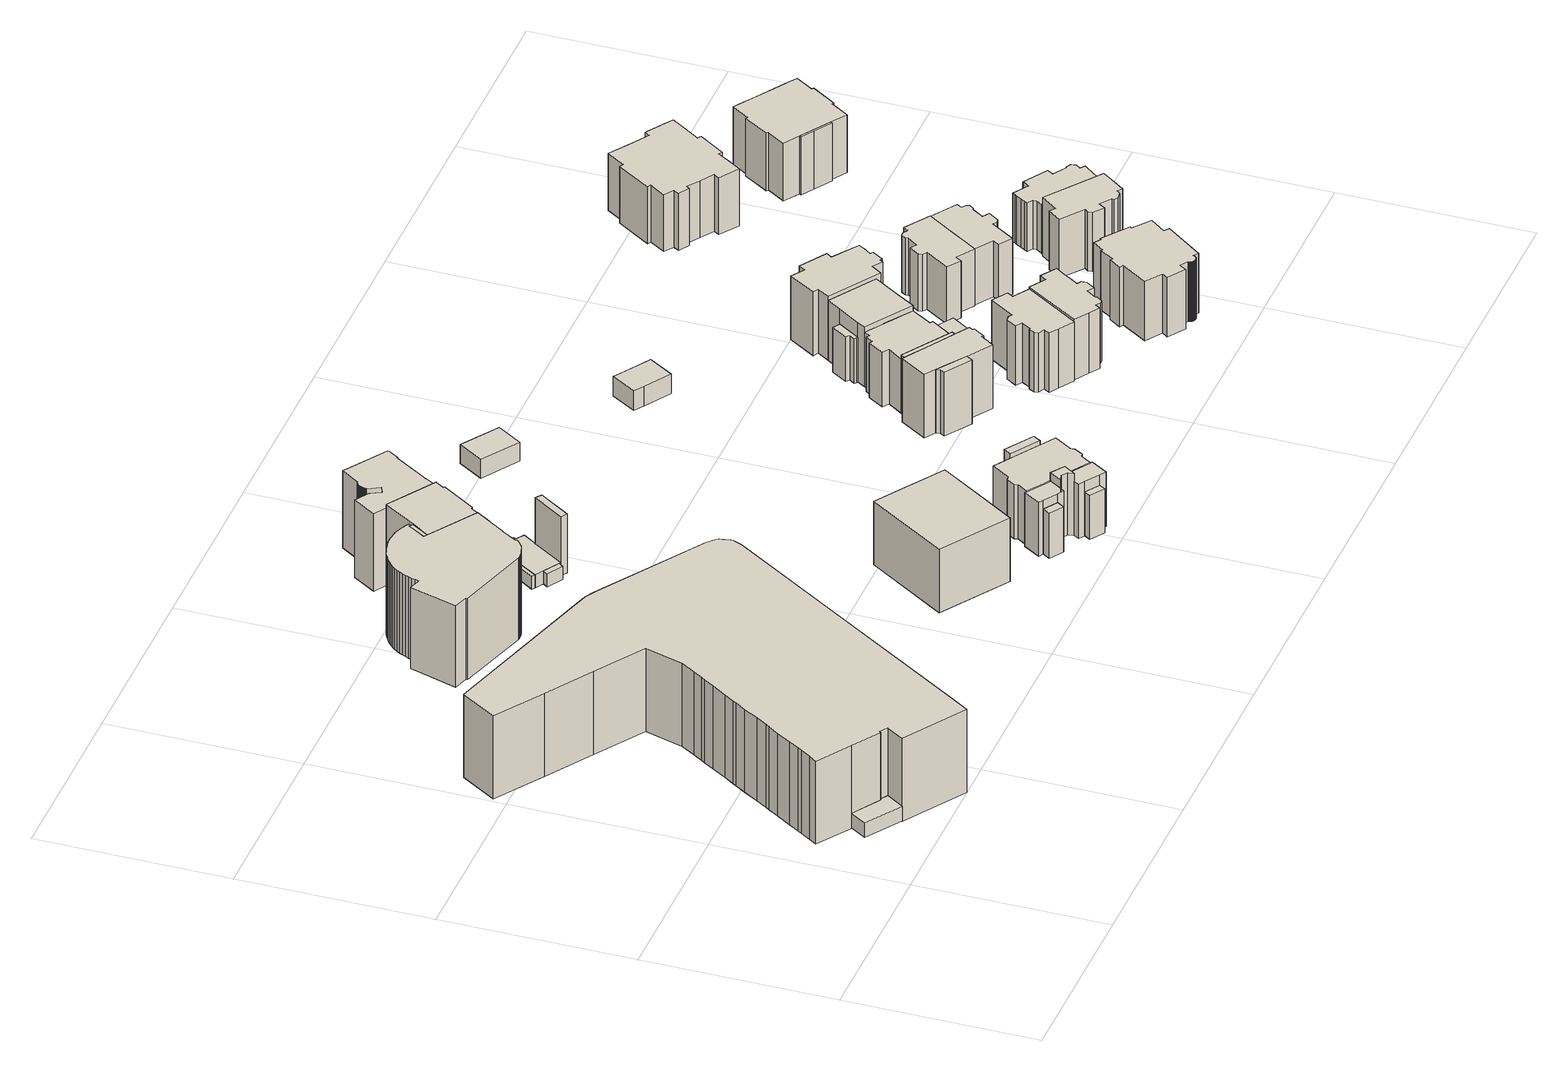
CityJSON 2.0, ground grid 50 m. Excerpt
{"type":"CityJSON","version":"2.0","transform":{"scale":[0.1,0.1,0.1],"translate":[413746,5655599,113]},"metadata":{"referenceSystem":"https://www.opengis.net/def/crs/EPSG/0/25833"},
"CityObjects":{
"building1":{"type":"Building","attributes":{"Dachtyp_tdc":"tdcPolyFlatRoof","Gemeindeschluessel":14612000,"Dachneigung":0,"QualitaetDacherkennung":69,"Geometrietyp2DReferenz":"3000","measuredHeight":4.18,"function":"31001_9998","roofType":"1000"},"geometry":[{"type":"Solid","lod":"1","boundaries":[[[[0,1,2,3,4,5]],[[6,7,8,9,10,11]],[[5,7,6,0]],[[4,8,7,5]],[[3,9,8,4]],[[2,10,9,3]],[[1,11,10,2]],[[0,6,11,1]]]]}]},
"building2":{"type":"Building","attributes":{"Dachtyp_tdc":"tdcPolyFlatRoof","Gemeindeschluessel":14612000,"Dachneigung":0,"QualitaetDacherkennung":7,"Geometrietyp2DReferenz":"3000","measuredHeight":23.58,"function":"31001_9998","roofType":"1000"},"geometry":[{"type":"Solid","lod":"1","boundaries":[[[[12,13,14,15,16,17,18,19,20,21,22,23,24,25,26,27,28,29,30,31,32,33,34,35,36,37,38,39,40,41,42,43,44,45,46,47,48,49,50]],[[51,52,53,54,55,56,57,58,59,60,61,62,63,64,65,66,67,68,69,70,71,72,73,74,75,76,77,78,79,80,81,82,83,84,85,86,87,88,89]],[[50,52,51,12]],[[49,53,52,50]],[[48,54,53,49]],[[47,55,54,48]],[[46,56,55,47]],[[45,57,56,46]],[[44,58,57,45]],[[43,59,58,44]],[[42,60,59,43]],[[41,61,60,42]],[[40,62,61,41]],[[39,63,62,40]],[[38,64,63,39]],[[37,65,64,38]],[[36,66,65,37]],[[35,67,66,36]],[[34,68,67,35]],[[33,69,68,34]],[[32,70,69,33]],[[31,71,70,32]],[[30,72,71,31]],[[29,73,72,30]],[[28,74,73,29]],[[27,75,74,28]],[[26,76,75,27]],[[25,77,76,26]],[[24,78,77,25]],[[23,79,78,24]],[[22,80,79,23]],[[21,81,80,22]],[[20,82,81,21]],[[19,83,82,20]],[[18,84,83,19]],[[17,85,84,18]],[[16,86,85,17]],[[15,87,86,16]],[[14,88,87,15]],[[13,89,88,14]],[[12,51,89,13]]]]}]},
"building3":{"type":"Building","attributes":{"Dachtyp_tdc":"tdcPolyFlatRoof","Gemeindeschluessel":14612000,"Dachneigung":0,"QualitaetDacherkennung":30,"Geometrietyp2DReferenz":"3000","measuredHeight":23.05,"function":"31001_9998","roofType":"1000"},"geometry":[{"type":"Solid","lod":"1","boundaries":[[[[90,91,92,93,94,95,96,97,98,99,100,101,102,103,104,105,106,107,108,109,110,111,112,113,114,115,116,117,118,119,120,121,122,123,124,125,126,127,128,129,130,131,132,133,134,135,136,137,138,139,140,141,142,143,144,145,146,147]],[[148,149,150,151,152,153,154,155,156,157,158,159,160,161,162,163,164,165,166,167,168,169,170,171,172,173,174,175,176,177,178,179,180,181,182,183,184,185,186,187,188,189,190,191,192,193,194,195,196,197,198,199,200,201,202,203,204,205]],[[147,149,148,90]],[[146,150,149,147]],[[145,151,150,146]],[[144,152,151,145]],[[143,153,152,144]],[[142,154,153,143]],[[141,155,154,142]],[[140,156,155,141]],[[139,157,156,140]],[[138,158,157,139]],[[137,159,158,138]],[[136,160,159,137]],[[135,161,160,136]],[[134,162,161,135]],[[133,163,162,134]],[[132,164,163,133]],[[131,165,164,132]],[[130,166,165,131]],[[129,167,166,130]],[[128,168,167,129]],[[127,169,168,128]],[[126,170,169,127]],[[125,171,170,126]],[[124,172,171,125]],[[123,173,172,124]],[[122,174,173,123]],[[121,175,174,122]],[[120,176,175,121]],[[119,177,176,120]],[[118,178,177,119]],[[117,179,178,118]],[[116,180,179,117]],[[115,181,180,116]],[[114,182,181,115]],[[113,183,182,114]],[[112,184,183,113]],[[111,185,184,112]],[[110,186,185,111]],[[109,187,186,110]],[[108,188,187,109]],[[107,189,188,108]],[[106,190,189,107]],[[105,191,190,106]],[[104,192,191,105]],[[103,193,192,104]],[[102,194,193,103]],[[101,195,194,102]],[[100,196,195,101]],[[99,197,196,100]],[[98,198,197,99]],[[97,199,198,98]],[[96,200,199,97]],[[95,201,200,96]],[[94,202,201,95]],[[93,203,202,94]],[[92,204,203,93]],[[91,205,204,92]],[[90,148,205,91]]]]}]},
"building4":{"type":"Building","attributes":{"Gemeindeschluessel":14612000,"Geometrietyp2DReferenz":"3000","function":"31001_9998","roofType":"9999"},"children":["building4-1","building4-2"]},
"building4-1":{"type":"BuildingPart","attributes":{"Dachtyp_tdc":"tdcGableRoof","Dachneigung":32.36,"QualitaetDacherkennung":63,"Geometrietyp2DReferenz":"3000","measuredHeight":25.79,"roofType":"3100"},"parents":["building4"],"geometry":[{"type":"Solid","lod":"1","boundaries":[[[[206,207,208,209,210,211,212,213,214,215,216,217,218]],[[219,220,221,222,223,200,224,225,226,227,228,229,230]],[[218,220,219,206]],[[217,221,220,218]],[[216,222,221,217]],[[215,223,222,216]],[[214,200,223,215]],[[213,224,200,214]],[[212,225,224,213]],[[211,226,225,212]],[[210,227,226,211]],[[209,228,227,210]],[[208,229,228,209]],[[207,230,229,208]],[[206,219,230,207]]]]}]},
"building4-2":{"type":"BuildingPart","attributes":{"Dachtyp_tdc":"tdcPolyFlatRoof","Dachneigung":26.24,"QualitaetDacherkennung":61,"Geometrietyp2DReferenz":"3000","measuredHeight":23.22,"roofType":"2100"},"parents":["building4"],"geometry":[{"type":"Solid","lod":"1","boundaries":[[[[231,232,233,234,235]],[[198,197,226,225,199]],[[235,197,198,231]],[[234,226,197,235]],[[233,225,226,234]],[[232,199,225,233]],[[231,198,199,232]]]]}]},
"building5":{"type":"Building","attributes":{"Gemeindeschluessel":14612000,"Geometrietyp2DReferenz":"3000","function":"31001_9998","roofType":"9999"},"children":["building5-1","building5-2","building5-3","building5-4"]},
"building5-1":{"type":"BuildingPart","attributes":{"Dachtyp_tdc":"tdcFreeFormRoof","Dachneigung":46.94,"QualitaetDacherkennung":7,"Geometrietyp2DReferenz":"3000","measuredHeight":17.25,"roofType":"5000"},"parents":["building5"],"geometry":[{"type":"Solid","lod":"1","boundaries":[[[[236,237,238,239]],[[240,241,242,243]],[[239,241,240,236]],[[238,242,241,239]],[[237,243,242,238]],[[236,240,243,237]]]]}]},
"building5-2":{"type":"BuildingPart","attributes":{"Dachtyp_tdc":"tdcPolyFlatRoof","Dachneigung":0,"QualitaetDacherkennung":59,"Geometrietyp2DReferenz":"3000","measuredHeight":3.6,"roofType":"1000"},"parents":["building5"],"geometry":[{"type":"Solid","lod":"1","boundaries":[[[[244,245,246,247]],[[248,249,250,251]],[[247,249,248,244]],[[246,250,249,247]],[[245,251,250,246]],[[244,248,251,245]]]]}]},
"building5-3":{"type":"BuildingPart","attributes":{"Dachtyp_tdc":"tdcPolyFlatRoof","Dachneigung":0,"QualitaetDacherkennung":68,"Geometrietyp2DReferenz":"3000","measuredHeight":3.7,"roofType":"1000"},"parents":["building5"],"geometry":[{"type":"MultiSurface","lod":"1","boundaries":[[[252,253,254,253,255,256,257]],[[258,259,260,261,250,261,241]],[[257,258,241,252]],[[256,259,258,257]],[[255,260,259,256]],[[253,261,260,255]],[[254,250,261,253]],[[261,253,252,241]]]}]},
"building5-4":{"type":"BuildingPart","attributes":{"Dachtyp_tdc":"tdcPolyFlatRoof","Dachneigung":0,"QualitaetDacherkennung":61,"Geometrietyp2DReferenz":"3000","measuredHeight":3.59,"roofType":"1000"},"parents":["building5"],"geometry":[{"type":"Solid","lod":"1","boundaries":[[[[262,263,264,265,266,247,246,267]],[[242,241,250,249,268,269,270,271]],[[267,241,242,262]],[[246,250,241,267]],[[247,249,250,246]],[[266,268,249,247]],[[265,269,268,266]],[[264,270,269,265]],[[263,271,270,264]],[[262,242,271,263]]]]}]},
"building6":{"type":"Building","attributes":{"Dachtyp_tdc":"tdcFreeFormRoof","Gemeindeschluessel":14612000,"Dachneigung":10.97,"QualitaetDacherkennung":36,"Geometrietyp2DReferenz":"3000","measuredHeight":23.87,"function":"31001_9998","roofType":"5000"},"geometry":[{"type":"Solid","lod":"1","boundaries":[[[[272,273,274,275,276,277,278,279,280,281,282,283,284,285,286,287,288,289,290,291,292,293,294,295,296,297,298,299,300,301,302,303,304,305,306,307,308,309,310,311,312,313]],[[314,315,316,317,318,319,320,321,322,323,324,325,326,327,328,329,330,331,332,333,334,335,336,337,338,339,340,341,342,343,344,345,346,347,348,349,350,351,352,353,354,355]],[[313,315,314,272]],[[312,316,315,313]],[[311,317,316,312]],[[310,318,317,311]],[[309,319,318,310]],[[308,320,319,309]],[[307,321,320,308]],[[306,322,321,307]],[[305,323,322,306]],[[304,324,323,305]],[[303,325,324,304]],[[302,326,325,303]],[[301,327,326,302]],[[300,328,327,301]],[[299,329,328,300]],[[298,330,329,299]],[[297,331,330,298]],[[296,332,331,297]],[[295,333,332,296]],[[294,334,333,295]],[[293,335,334,294]],[[292,336,335,293]],[[291,337,336,292]],[[290,338,337,291]],[[289,339,338,290]],[[288,340,339,289]],[[287,341,340,288]],[[286,342,341,287]],[[285,343,342,286]],[[284,344,343,285]],[[283,345,344,284]],[[282,346,345,283]],[[281,347,346,282]],[[280,348,347,281]],[[279,349,348,280]],[[278,350,349,279]],[[277,351,350,278]],[[276,352,351,277]],[[275,353,352,276]],[[274,354,353,275]],[[273,355,354,274]],[[272,314,355,273]]]]}]},
"building7":{"type":"Building","attributes":{"Dachtyp_tdc":"tdcHipRoof","Gemeindeschluessel":14612000,"Dachneigung":25.05,"QualitaetDacherkennung":82,"Geometrietyp2DReferenz":"3000","measuredHeight":20.49,"function":"31001_9998","roofType":"3200"},"geometry":[{"type":"Solid","lod":"1","boundaries":[[[[356,357,358,359,360,361,362]],[[363,364,365,366,367,368,369]],[[362,364,363,356]],[[361,365,364,362]],[[360,366,365,361]],[[359,367,366,360]],[[358,368,367,359]],[[357,369,368,358]],[[356,363,369,357]]]]}]},
"building8":{"type":"Building","attributes":{"Gemeindeschluessel":14612000,"Geometrietyp2DReferenz":"3000","function":"31001_9998","roofType":"9999"},"children":["building8-1","building8-2","building8-3","building8-4","building8-5","building8-6","building8-7"]},
"building8-1":{"type":"BuildingPart","attributes":{"Dachtyp_tdc":"tdcPolyFlatRoof","Dachneigung":0,"QualitaetDacherkennung":30,"Geometrietyp2DReferenz":"3000","measuredHeight":12.84,"roofType":"1000"},"parents":["building8"],"geometry":[{"type":"Solid","lod":"1","boundaries":[[[[370,371,372,373]],[[374,375,376,377]],[[373,375,374,370]],[[372,376,375,373]],[[371,377,376,372]],[[370,374,377,371]]]]}]},
"building8-2":{"type":"BuildingPart","attributes":{"Dachtyp_tdc":"tdcFreeFormRoof","Dachneigung":56.28,"QualitaetDacherkennung":9,"Geometrietyp2DReferenz":"3000","measuredHeight":13.29,"roofType":"5000"},"parents":["building8"],"geometry":[{"type":"Solid","lod":"1","boundaries":[[[[378,379,380,381]],[[382,383,384,385]],[[381,383,382,378]],[[380,384,383,381]],[[379,385,384,380]],[[378,382,385,379]]]]}]},
"building8-3":{"type":"BuildingPart","attributes":{"Dachtyp_tdc":"tdcCutGableRoof","Dachneigung":0.027,"QualitaetDacherkennung":46,"Geometrietyp2DReferenz":"3000","measuredHeight":17.98,"roofType":"9999"},"parents":["building8"],"geometry":[{"type":"Solid","lod":"1","boundaries":[[[[386,387,388,389,390,391,392,393,394,395,396,397,398,399,400,401,402,403,404]],[[405,406,407,408,409,410,411,412,413,414,415,416,417,418,419,420,421,422,423]],[[403,406,405,404]],[[402,407,406,403]],[[401,408,407,402]],[[400,409,408,401]],[[399,410,409,400]],[[398,411,410,399]],[[397,412,411,398]],[[396,413,412,397]],[[395,414,413,396]],[[394,415,414,395]],[[393,416,415,394]],[[392,417,416,393]],[[391,418,417,392]],[[390,419,418,391]],[[389,420,419,390]],[[388,421,420,389]],[[387,422,421,388]],[[386,423,422,387]],[[404,405,423,386]]]]}]},
"building8-4":{"type":"BuildingPart","attributes":{"Dachtyp_tdc":"tdcHipAndGableRoof","Dachneigung":52.8,"QualitaetDacherkennung":31,"Geometrietyp2DReferenz":"3000","measuredHeight":18.02,"roofType":"5000"},"parents":["building8"],"geometry":[{"type":"Solid","lod":"1","boundaries":[[[[424,425,426,427,428,429,430,431,432]],[[433,414,434,435,376,375,436,437,416]],[[432,414,433,424]],[[431,434,414,432]],[[430,435,434,431]],[[429,376,435,430]],[[428,375,376,429]],[[427,436,375,428]],[[426,437,436,427]],[[425,416,437,426]],[[424,433,416,425]]]]}]},
"building8-5":{"type":"BuildingPart","attributes":{"Dachtyp_tdc":"tdcHipAndGableRoof","Dachneigung":57.94,"QualitaetDacherkennung":33,"Geometrietyp2DReferenz":"3000","measuredHeight":17.99,"roofType":"5000"},"parents":["building8"],"geometry":[{"type":"Solid","lod":"1","boundaries":[[[[438,439,440,441,442,443,444,445]],[[412,446,447,385,384,448,449,450]],[[445,446,412,438]],[[444,447,446,445]],[[443,385,447,444]],[[442,384,385,443]],[[441,448,384,442]],[[440,449,448,441]],[[439,450,449,440]],[[438,412,450,439]]]]}]},
"building8-6":{"type":"BuildingPart","attributes":{"Dachtyp_tdc":"tdcPolyFlatRoof","Dachneigung":3.85,"QualitaetDacherkennung":46,"Geometrietyp2DReferenz":"3000","measuredHeight":17.85,"roofType":"2100"},"parents":["building8"],"geometry":[{"type":"Solid","lod":"1","boundaries":[[[[451,452,453,454,455,456]],[[449,457,458,434,414,450]],[[456,457,449,451]],[[455,458,457,456]],[[454,434,458,455]],[[453,414,434,454]],[[452,450,414,453]],[[451,449,450,452]]]]}]},
"building8-7":{"type":"BuildingPart","attributes":{"Dachtyp_tdc":"tdcFreeFormRoof","Dachneigung":75.62,"QualitaetDacherkennung":17,"Geometrietyp2DReferenz":"3000","measuredHeight":19,"roofType":"5000"},"parents":["building8"],"geometry":[{"type":"Solid","lod":"1","boundaries":[[[[459,460,461,462]],[[463,464,405,423]],[[462,464,463,459]],[[461,405,464,462]],[[460,423,405,461]],[[459,463,423,460]]]]}]},
"building9":{"type":"Building","attributes":{"Dachtyp_tdc":"tdcHipRoof","Gemeindeschluessel":14612000,"Dachneigung":23.5,"QualitaetDacherkennung":77,"Geometrietyp2DReferenz":"3000","measuredHeight":6.19,"function":"31001_9998","roofType":"3200"},"geometry":[{"type":"Solid","lod":"1","boundaries":[[[[465,466,467,468]],[[469,470,471,472]],[[468,470,469,465]],[[467,471,470,468]],[[466,472,471,467]],[[465,469,472,466]]]]}]},
"building10":{"type":"Building","attributes":{"Gemeindeschluessel":14612000,"Geometrietyp2DReferenz":"3000","function":"31001_9998","roofType":"9999"},"children":["building10-1","building10-2","building10-3"]},
"building10-1":{"type":"BuildingPart","attributes":{"Dachtyp_tdc":"tdcPolyFlatRoof","Dachneigung":59.56,"QualitaetDacherkennung":51,"Geometrietyp2DReferenz":"3000","measuredHeight":19.94,"roofType":"2100"},"parents":["building10"],"geometry":[{"type":"Solid","lod":"1","boundaries":[[[[473,474,475,476,477]],[[478,479,480,481,482]],[[476,479,478,477]],[[475,480,479,476]],[[474,481,480,475]],[[473,482,481,474]],[[477,478,482,473]]]]}]},
"building10-2":{"type":"BuildingPart","attributes":{"Dachtyp_tdc":"tdcCutGableRoof","Dachneigung":0.098,"QualitaetDacherkennung":52,"Geometrietyp2DReferenz":"3000","measuredHeight":18.99,"roofType":"9999"},"parents":["building10"],"geometry":[{"type":"Solid","lod":"1","boundaries":[[[[483,484,485,486]],[[487,488,489,490]],[[486,488,487,483]],[[485,489,488,486]],[[484,490,489,485]],[[483,487,490,484]]]]}]},
"building10-3":{"type":"BuildingPart","attributes":{"Dachtyp_tdc":"tdcGableRoof","Dachneigung":23.31,"QualitaetDacherkennung":14,"Geometrietyp2DReferenz":"3000","measuredHeight":21.15,"roofType":"3100"},"parents":["building10"],"geometry":[{"type":"Solid","lod":"1","boundaries":[[[[491,492,493,494,495,496,497,473,498,477,499,500,501,502,503,504,505,506]],[[507,508,509,510,511,512,513,514,515,478,516,482,517,518,519,487,520,490]],[[506,508,507,491]],[[505,509,508,506]],[[504,510,509,505]],[[503,511,510,504]],[[502,512,511,503]],[[501,513,512,502]],[[500,514,513,501]],[[499,515,514,500]],[[477,478,515,499]],[[498,516,478,477]],[[473,482,516,498]],[[497,517,482,473]],[[496,518,517,497]],[[495,519,518,496]],[[494,487,519,495]],[[493,520,487,494]],[[492,490,520,493]],[[491,507,490,492]]]]}]},
"building11":{"type":"Building","attributes":{"Dachtyp_tdc":"tdcFreeFormRoof","Gemeindeschluessel":14612000,"Dachneigung":23.81,"QualitaetDacherkennung":67,"Geometrietyp2DReferenz":"3000","measuredHeight":6.31,"function":"31001_9998","roofType":"5000"},"geometry":[{"type":"Solid","lod":"1","boundaries":[[[[521,522,523,524,525,526]],[[527,528,529,530,531,532]],[[526,528,527,521]],[[525,529,528,526]],[[524,530,529,525]],[[523,531,530,524]],[[522,532,531,523]],[[521,527,532,522]]]]}]},
"building12":{"type":"Building","attributes":{"Dachtyp_tdc":"tdcFreeFormRoof","Gemeindeschluessel":14612000,"Dachneigung":0.733,"QualitaetDacherkennung":61,"Geometrietyp2DReferenz":"3000","measuredHeight":18.88,"function":"31001_9998","roofType":"5000"},"geometry":[{"type":"Solid","lod":"1","boundaries":[[[[533,534,535,536,537,538,539,540,541,542,543,544,545,546,547,548]],[[549,550,551,552,553,554,555,556,557,558,559,560,489,561,562,488]],[[548,550,549,533]],[[547,551,550,548]],[[546,552,551,547]],[[545,553,552,546]],[[544,554,553,545]],[[543,555,554,544]],[[542,556,555,543]],[[541,557,556,542]],[[540,558,557,541]],[[539,559,558,540]],[[538,560,559,539]],[[537,489,560,538]],[[536,561,489,537]],[[535,562,561,536]],[[534,488,562,535]],[[533,549,488,534]]]]}]},
"building13":{"type":"Building","attributes":{"Dachtyp_tdc":"tdcFreeFormRoof","Gemeindeschluessel":14612000,"Dachneigung":40.17,"QualitaetDacherkennung":18,"Geometrietyp2DReferenz":"3000","measuredHeight":19.99,"function":"31001_9998","roofType":"5000"},"geometry":[{"type":"Solid","lod":"1","boundaries":[[[[563,564,565,566,567,568,569,570,571,572,573,574,575,576,577,578,579]],[[580,581,582,583,584,585,586,587,588,589,590,591,592,593,594,595,596]],[[579,581,580,563]],[[578,582,581,579]],[[577,583,582,578]],[[576,584,583,577]],[[575,585,584,576]],[[574,586,585,575]],[[573,587,586,574]],[[572,588,587,573]],[[571,589,588,572]],[[570,590,589,571]],[[569,591,590,570]],[[568,592,591,569]],[[567,593,592,568]],[[566,594,593,567]],[[565,595,594,566]],[[564,596,595,565]],[[563,580,596,564]]]]}]},
"building14":{"type":"Building","attributes":{"Gemeindeschluessel":14612000,"Geometrietyp2DReferenz":"3000","function":"31001_9998","roofType":"9999"},"children":["building14-1","building14-2","building14-3"]},
"building14-1":{"type":"BuildingPart","attributes":{"Dachtyp_tdc":"tdcGableRoof","Dachneigung":29.6,"QualitaetDacherkennung":62,"Geometrietyp2DReferenz":"3000","measuredHeight":13.2,"roofType":"3100"},"parents":["building14"],"geometry":[{"type":"Solid","lod":"1","boundaries":[[[[597,598,599,600,601,602,603,604]],[[605,606,607,608,609,610,611,612]],[[604,606,605,597]],[[603,607,606,604]],[[602,608,607,603]],[[601,609,608,602]],[[600,610,609,601]],[[599,611,610,600]],[[598,612,611,599]],[[597,605,612,598]]]]}]},
"building14-2":{"type":"BuildingPart","attributes":{"Dachtyp_tdc":"tdcCutGableRoof","Dachneigung":37.29,"QualitaetDacherkennung":47,"Geometrietyp2DReferenz":"3000","measuredHeight":18.91,"roofType":"9999"},"parents":["building14"],"geometry":[{"type":"Solid","lod":"1","boundaries":[[[[613,614,615,616,617,618,619]],[[620,558,555,612,611,621,622]],[[619,558,620,613]],[[618,555,558,619]],[[617,612,555,618]],[[616,611,612,617]],[[615,621,611,616]],[[614,622,621,615]],[[613,620,622,614]]]]}]},
"building14-3":{"type":"BuildingPart","attributes":{"Dachtyp_tdc":"tdcFreeFormRoof","Dachneigung":69.78,"QualitaetDacherkennung":15,"Geometrietyp2DReferenz":"3000","measuredHeight":15.2,"roofType":"5000"},"parents":["building14"],"geometry":[{"type":"Solid","lod":"1","boundaries":[[[[623,624,625,626]],[[622,627,628,620]],[[626,627,622,623]],[[625,628,627,626]],[[624,620,628,625]],[[623,622,620,624]]]]}]},
"building15":{"type":"Building","attributes":{"Dachtyp_tdc":"tdcFreeFormRoof","Gemeindeschluessel":14612000,"Dachneigung":19.99,"QualitaetDacherkennung":17,"Geometrietyp2DReferenz":"3000","measuredHeight":20.39,"function":"31001_9998","roofType":"5000"},"geometry":[{"type":"Solid","lod":"1","boundaries":[[[[629,630,631,632,633,634,635,636,637,638,639,640,641,642,643,644,645,646,647]],[[648,649,650,651,652,653,654,655,656,657,658,659,660,661,662,663,664,665,666]],[[647,649,648,629]],[[646,650,649,647]],[[645,651,650,646]],[[644,652,651,645]],[[643,653,652,644]],[[642,654,653,643]],[[641,655,654,642]],[[640,656,655,641]],[[639,657,656,640]],[[638,658,657,639]],[[637,659,658,638]],[[636,660,659,637]],[[635,661,660,636]],[[634,662,661,635]],[[633,663,662,634]],[[632,664,663,633]],[[631,665,664,632]],[[630,666,665,631]],[[629,648,666,630]]]]}]},
"building16":{"type":"Building","attributes":{"Dachtyp_tdc":"tdcPolyFlatRoof","Gemeindeschluessel":14612000,"Dachneigung":7.16,"QualitaetDacherkennung":71,"Geometrietyp2DReferenz":"3000","measuredHeight":2.92,"function":"31001_9998","roofType":"2100"},"geometry":[{"type":"Solid","lod":"1","boundaries":[[[[667,668,669,670,671,672]],[[673,674,675,676,677,678]],[[672,674,673,667]],[[671,675,674,672]],[[670,676,675,671]],[[669,677,676,670]],[[668,678,677,669]],[[667,673,678,668]]]]}]},
"building17":{"type":"Building","attributes":{"Dachtyp_tdc":"tdcFreeFormRoof","Gemeindeschluessel":14612000,"Dachneigung":57.57,"QualitaetDacherkennung":20,"Geometrietyp2DReferenz":"3000","measuredHeight":23,"function":"31001_9998","roofType":"5000"},"geometry":[{"type":"Solid","lod":"1","boundaries":[[[[679,680,681,682,683,684,685,686,687,688,689,690,691,692,693,694,695,696,697]],[[698,699,700,701,702,703,704,705,706,707,708,627,621,709,710,711,712,713,714]],[[697,699,698,679]],[[696,700,699,697]],[[695,701,700,696]],[[694,702,701,695]],[[693,703,702,694]],[[692,704,703,693]],[[691,705,704,692]],[[690,706,705,691]],[[689,707,706,690]],[[688,708,707,689]],[[687,627,708,688]],[[686,621,627,687]],[[685,709,621,686]],[[684,710,709,685]],[[683,711,710,684]],[[682,712,711,683]],[[681,713,712,682]],[[680,714,713,681]],[[679,698,714,680]]]]}]},
"building18":{"type":"Building","attributes":{"Dachtyp_tdc":"tdcFreeFormRoof","Gemeindeschluessel":14612000,"Dachneigung":20.88,"QualitaetDacherkennung":15,"Geometrietyp2DReferenz":"3000","measuredHeight":20.53,"function":"31001_9998","roofType":"5000"},"geometry":[{"type":"Solid","lod":"1","boundaries":[[[[715,716,717,718,719,720,721,722,723,724,725,726,727,728,729,730,731,732,733,734,735,736,737,738,739,740,741,742,743,744,745,746,747,748,749,750,751,752,753,754,755,756,757,758,759,760,761,762,763,764,765,766,767,768,769,770,771,772,773,774,775,776]],[[777,778,779,780,781,782,783,784,785,786,787,788,789,790,791,792,793,794,795,796,797,798,799,800,801,802,803,804,805,806,807,808,809,810,811,812,813,814,815,816,817,818,819,820,821,822,823,824,825,826,827,828,829,830,831,832,833,834,835,836,837,838]],[[776,778,777,715]],[[775,779,778,776]],[[774,780,779,775]],[[773,781,780,774]],[[772,782,781,773]],[[771,783,782,772]],[[770,784,783,771]],[[769,785,784,770]],[[768,786,785,769]],[[767,787,786,768]],[[766,788,787,767]],[[765,789,788,766]],[[764,790,789,765]],[[763,791,790,764]],[[762,792,791,763]],[[761,793,792,762]],[[760,794,793,761]],[[759,795,794,760]],[[758,796,795,759]],[[757,797,796,758]],[[756,798,797,757]],[[755,799,798,756]],[[754,800,799,755]],[[753,801,800,754]],[[752,802,801,753]],[[751,803,802,752]],[[750,804,803,751]],[[749,805,804,750]],[[748,806,805,749]],[[747,807,806,748]],[[746,808,807,747]],[[745,809,808,746]],[[744,810,809,745]],[[743,811,810,744]],[[742,812,811,743]],[[741,813,812,742]],[[740,814,813,741]],[[739,815,814,740]],[[738,816,815,739]],[[737,817,816,738]],[[736,818,817,737]],[[735,819,818,736]],[[734,820,819,735]],[[733,821,820,734]],[[732,822,821,733]],[[731,823,822,732]],[[730,824,823,731]],[[729,825,824,730]],[[728,826,825,729]],[[727,827,826,728]],[[726,828,827,727]],[[725,829,828,726]],[[724,830,829,725]],[[723,831,830,724]],[[722,832,831,723]],[[721,833,832,722]],[[720,834,833,721]],[[719,835,834,720]],[[718,836,835,719]],[[717,837,836,718]],[[716,838,837,717]],[[715,777,838,716]]]]}]},
"building19":{"type":"Building","attributes":{"Dachtyp_tdc":"tdcFreeFormRoof","Gemeindeschluessel":14612000,"Dachneigung":1.85,"QualitaetDacherkennung":34,"Geometrietyp2DReferenz":"3000","measuredHeight":18.69,"function":"31001_9998","roofType":"5000"},"geometry":[{"type":"Solid","lod":"1","boundaries":[[[[839,840,841,842,843,844,845,846,847,848,849,850,851,852,853,854,855,856,857]],[[858,859,860,861,862,863,864,865,866,867,868,869,870,871,872,873,874,875,876]],[[857,859,858,839]],[[856,860,859,857]],[[855,861,860,856]],[[854,862,861,855]],[[853,863,862,854]],[[852,864,863,853]],[[851,865,864,852]],[[850,866,865,851]],[[849,867,866,850]],[[848,868,867,849]],[[847,869,868,848]],[[846,870,869,847]],[[845,871,870,846]],[[844,872,871,845]],[[843,873,872,844]],[[842,874,873,843]],[[841,875,874,842]],[[840,876,875,841]],[[839,858,876,840]]]]}]},
"building20":{"type":"Building","attributes":{"Dachtyp_tdc":"tdcFreeFormRoof","Gemeindeschluessel":14612000,"Dachneigung":2.45,"QualitaetDacherkennung":35,"Geometrietyp2DReferenz":"3000","measuredHeight":18.77,"function":"31001_9998","roofType":"5000"},"geometry":[{"type":"Solid","lod":"1","boundaries":[[[[877,878,879,880,881,882,883,884,885,886,887,888,889,890,891,892,893,894,895,896]],[[897,898,899,900,901,902,903,904,905,906,907,908,909,910,911,912,913,914,915,916]],[[896,898,897,877]],[[895,899,898,896]],[[894,900,899,895]],[[893,901,900,894]],[[892,902,901,893]],[[891,903,902,892]],[[890,904,903,891]],[[889,905,904,890]],[[888,906,905,889]],[[887,907,906,888]],[[886,908,907,887]],[[885,909,908,886]],[[884,910,909,885]],[[883,911,910,884]],[[882,912,911,883]],[[881,913,912,882]],[[880,914,913,881]],[[879,915,914,880]],[[878,916,915,879]],[[877,897,916,878]]]]}]},
"building21":{"type":"Building","attributes":{"Dachtyp_tdc":"tdcFreeFormRoof","Gemeindeschluessel":14612000,"Dachneigung":2.72,"QualitaetDacherkennung":35,"Geometrietyp2DReferenz":"3000","measuredHeight":19.31,"function":"31001_9998","roofType":"5000"},"geometry":[{"type":"Solid","lod":"1","boundaries":[[[[917,918,919,920,921,922,923,924,925,926,927,928,929,930,931,932,933]],[[934,935,936,937,938,939,940,941,942,943,944,945,946,947,948,949,950]],[[933,935,934,917]],[[932,936,935,933]],[[931,937,936,932]],[[930,938,937,931]],[[929,939,938,930]],[[928,940,939,929]],[[927,941,940,928]],[[926,942,941,927]],[[925,943,942,926]],[[924,944,943,925]],[[923,945,944,924]],[[922,946,945,923]],[[921,947,946,922]],[[920,948,947,921]],[[919,949,948,920]],[[918,950,949,919]],[[917,934,950,918]]]]}]},
"building22":{"type":"Building","attributes":{"Dachtyp_tdc":"tdcFreeFormRoof","Gemeindeschluessel":14612000,"Dachneigung":4.59,"QualitaetDacherkennung":21,"Geometrietyp2DReferenz":"3000","measuredHeight":18.5,"function":"31001_9998","roofType":"5000"},"geometry":[{"type":"Solid","lod":"1","boundaries":[[[[951,952,953,954,955,956,957,958,959,960,961,962,963,964,965,966,967,968,969,970,971,972,973,974,975]],[[976,977,978,979,980,981,982,983,984,985,986,987,988,989,990,991,992,993,994,995,996,997,998,999,1000]],[[975,977,976,951]],[[974,978,977,975]],[[973,979,978,974]],[[972,980,979,973]],[[971,981,980,972]],[[970,982,981,971]],[[969,983,982,970]],[[968,984,983,969]],[[967,985,984,968]],[[966,986,985,967]],[[965,987,986,966]],[[964,988,987,965]],[[963,989,988,964]],[[962,990,989,963]],[[961,991,990,962]],[[960,992,991,961]],[[959,993,992,960]],[[958,994,993,959]],[[957,995,994,958]],[[956,996,995,957]],[[955,997,996,956]],[[954,998,997,955]],[[953,999,998,954]],[[952,1000,999,953]],[[951,976,1000,952]]]]}]},
"building23":{"type":"Building","attributes":{"Dachtyp_tdc":"tdcFreeFormRoof","Gemeindeschluessel":14612000,"Dachneigung":28.45,"QualitaetDacherkennung":30,"Geometrietyp2DReferenz":"3000","measuredHeight":19.49,"function":"31001_9998","roofType":"5000"},"geometry":[{"type":"Solid","lod":"1","boundaries":[[[[1001,1002,1003,1004,1005,1006,1007,1008,1009,1010,1011,1012,1013,1014,1015,1016,1017,1018,1019,1020,1021,1022,1023,1024,1025,1026,1027,1028,1029,1030]],[[1031,1032,1033,1034,1035,1036,1037,1038,1039,1040,1041,1042,1043,1044,1045,1046,1047,1048,1049,1050,1051,1052,1053,1054,1055,1056,1057,1058,1059,1060]],[[1030,1032,1031,1001]],[[1029,1033,1032,1030]],[[1028,1034,1033,1029]],[[1027,1035,1034,1028]],[[1026,1036,1035,1027]],[[1025,1037,1036,1026]],[[1024,1038,1037,1025]],[[1023,1039,1038,1024]],[[1022,1040,1039,1023]],[[1021,1041,1040,1022]],[[1020,1042,1041,1021]],[[1019,1043,1042,1020]],[[1018,1044,1043,1019]],[[1017,1045,1044,1018]],[[1016,1046,1045,1017]],[[1015,1047,1046,1016]],[[1014,1048,1047,1015]],[[1013,1049,1048,1014]],[[1012,1050,1049,1013]],[[1011,1051,1050,1012]],[[1010,1052,1051,1011]],[[1009,1053,1052,1010]],[[1008,1054,1053,1009]],[[1007,1055,1054,1008]],[[1006,1056,1055,1007]],[[1005,1057,1056,1006]],[[1004,1058,1057,1005]],[[1003,1059,1058,1004]],[[1002,1060,1059,1003]],[[1001,1031,1060,1002]]]]}]},
"building24":{"type":"Building","attributes":{"Gemeindeschluessel":14612000,"Geometrietyp2DReferenz":"3000","function":"31001_9998","roofType":"9999"},"children":["building24-1","building24-2","building24-3","building24-4"]},
"building24-1":{"type":"BuildingPart","attributes":{"Dachtyp_tdc":"tdcGableRoof","Dachneigung":55.75,"QualitaetDacherkennung":38,"Geometrietyp2DReferenz":"3000","measuredHeight":16.34,"roofType":"3100"},"parents":["building24"],"geometry":[{"type":"Solid","lod":"1","boundaries":[[[[1061,1062,1063,1064]],[[1065,1066,1067,1068]],[[1064,1066,1065,1061]],[[1063,1067,1066,1064]],[[1062,1068,1067,1063]],[[1061,1065,1068,1062]]]]}]},
"building24-2":{"type":"BuildingPart","attributes":{"Dachtyp_tdc":"tdcGableRoof","Dachneigung":30.05,"QualitaetDacherkennung":13,"Geometrietyp2DReferenz":"3000","measuredHeight":18.09,"roofType":"3100"},"parents":["building24"],"geometry":[{"type":"Solid","lod":"1","boundaries":[[[[1069,1070,1071,1072,1073,1074]],[[1075,1076,1077,1078,1079,1080]],[[1074,1076,1075,1069]],[[1073,1077,1076,1074]],[[1072,1078,1077,1073]],[[1071,1079,1078,1072]],[[1070,1080,1079,1071]],[[1069,1075,1080,1070]]]]}]},
"building24-3":{"type":"BuildingPart","attributes":{"Dachtyp_tdc":"tdcCutTentRoof","Dachneigung":0.036,"QualitaetDacherkennung":49,"Geometrietyp2DReferenz":"3000","measuredHeight":18.38,"roofType":"9999"},"parents":["building24"],"geometry":[{"type":"Solid","lod":"1","boundaries":[[[[1081,1082,1083,1084,1085,1086,1087,1088,1089,1090,1091,1092,1093,1094,1095,1096,1097,1098]],[[1068,1099,1100,1101,1102,1103,1104,1105,1106,1076,1080,1107,1108,1109,1110,1111,1112,1065]],[[1097,1099,1068,1098]],[[1096,1100,1099,1097]],[[1095,1101,1100,1096]],[[1094,1102,1101,1095]],[[1093,1103,1102,1094]],[[1092,1104,1103,1093]],[[1091,1105,1104,1092]],[[1090,1106,1105,1091]],[[1089,1076,1106,1090]],[[1088,1080,1076,1089]],[[1087,1107,1080,1088]],[[1086,1108,1107,1087]],[[1085,1109,1108,1086]],[[1084,1110,1109,1085]],[[1083,1111,1110,1084]],[[1082,1112,1111,1083]],[[1081,1065,1112,1082]],[[1098,1068,1065,1081]]]]}]},
"building24-4":{"type":"BuildingPart","attributes":{"Dachtyp_tdc":"tdcGableRoof","Dachneigung":55.59,"QualitaetDacherkennung":39,"Geometrietyp2DReferenz":"3000","measuredHeight":16.28,"roofType":"3100"},"parents":["building24"],"geometry":[{"type":"Solid","lod":"1","boundaries":[[[[1113,1114,1115,1116,1117,1118,1119,1120]],[[1121,1122,1123,1124,1100,1125,1099,1126]],[[1120,1122,1121,1113]],[[1119,1123,1122,1120]],[[1118,1124,1123,1119]],[[1117,1100,1124,1118]],[[1116,1125,1100,1117]],[[1115,1099,1125,1116]],[[1114,1126,1099,1115]],[[1113,1121,1126,1114]]]]}]}
},
"vertices":[
[146,164,51],[239,104,51],[269,150,51],[248,163,51],[246,160,51],[173,206,51],[146,164,9],[173,206,9],[246,160,9],[248,163,9],[269,150,9],[239,104,9],
[239,104,244],[400,0,244],[430,46,244],[687,446,244],[863,720,244],[873,744,244],[873,750,244],[867,777,244],[864,783,244],[845,801,244],[566,980,244],[540,994,244],[71,1130,244],[10,1036,244],[137,953,244],[260,874,244],[388,790,244],[358,690,244],[335,652,244],[319,628,244],[312,618,244],[295,591,244],[271,553,244],[254,527,244],[247,517,244],[230,490,244],[205,451,244],[187,422,244],[180,412,244],[163,385,244],[138,347,244],[121,320,244],[114,309,244],[97,283,244],[84,264,244],[173,206,244],[246,160,244],[248,163,244],[269,150,244],[239,104,8],[269,150,8],[248,163,8],[246,160,8],[173,206,8],[84,264,8],[97,283,8],[114,309,8],[121,320,8],[138,347,8],[163,385,8],[180,412,8],[187,422,8],[205,451,8],[230,490,8],[247,517,8],[254,527,8],[271,553,8],[295,591,8],[312,618,8],[319,628,8],[335,652,8],[358,690,8],[388,790,8],[260,874,8],[137,953,8],[10,1036,8],[71,1130,8],[540,994,8],[566,980,8],[845,801,8],[864,783,8],[867,777,8],[873,750,8],[873,744,8],[863,720,8],[687,446,8],[430,46,8],[400,0,8],
[714,1224,239],[712,1226,239],[735,1264,239],[739,1269,239],[763,1305,239],[766,1310,239],[790,1347,239],[656,1434,239],[686,1481,239],[690,1479,239],[693,1483,239],[684,1488,239],[676,1492,239],[667,1496,239],[658,1499,239],[649,1502,239],[639,1503,239],[630,1504,239],[620,1505,239],[611,1505,239],[601,1504,239],[592,1502,239],[582,1500,239],[573,1497,239],[564,1494,239],[555,1490,239],[547,1485,239],[539,1480,239],[531,1474,239],[524,1468,239],[517,1461,239],[511,1454,239],[505,1446,239],[500,1438,239],[496,1430,239],[492,1421,239],[488,1412,239],[485,1403,239],[483,1394,239],[482,1384,239],[450,1394,239],[412,1269,239],[450,1257,239],[451,1253,239],[646,1195,239],[652,1195,239],[657,1195,239],[663,1196,239],[668,1197,239],[673,1198,239],[679,1200,239],[684,1202,239],[689,1204,239],[694,1206,239],[698,1209,239],[703,1212,239],[707,1216,239],[711,1219,239],[714,1224,8],[711,1219,8],[707,1216,8],[703,1212,8],[698,1209,8],[694,1206,8],[689,1204,8],[684,1202,8],[679,1200,8],[673,1198,8],[668,1197,8],[663,1196,8],[657,1195,8],[652,1195,8],[646,1195,8],[451,1253,8],[450,1257,8],[412,1269,8],[450,1394,8],[482,1384,8],[483,1394,8],[485,1403,8],[488,1412,8],[492,1421,8],[496,1430,8],[500,1438,8],[505,1446,8],[511,1454,8],[517,1461,8],[524,1468,8],[531,1474,8],[539,1480,8],[547,1485,8],[555,1490,8],[564,1494,8],[573,1497,8],[582,1500,8],[592,1502,8],[601,1504,8],[611,1505,8],[620,1505,8],[630,1504,8],[639,1503,8],[649,1502,8],[658,1499,8],[667,1496,8],[676,1492,8],[684,1488,8],[693,1483,8],[690,1479,8],[686,1481,8],[656,1434,8],[790,1347,8],[766,1310,8],[763,1305,8],[739,1269,8],[735,1264,8],[712,1226,8],
[861,1457,238],[876,1479,238],[877,1480,238],[805,1526,238],[753,1560,238],[697,1474,238],[667,1427,238],[719,1393,238],[790,1347,238],[793,1352,238],[803,1368,238],[807,1366,238],[865,1455,238],[861,1457,8],[865,1455,8],[807,1366,8],[803,1368,8],[793,1352,8],[719,1393,8],[667,1427,8],[697,1474,8],[753,1560,8],[805,1526,8],[877,1480,8],[876,1479,8],
[686,1481,237],[656,1434,237],[667,1427,237],[697,1474,237],[690,1479,237],
[939,1178,176],[993,1259,176],[978,1270,176],[924,1187,176],[939,1178,9],[924,1187,9],[978,1270,9],[993,1259,9],
[897,1306,45],[848,1233,45],[856,1228,45],[904,1302,45],[897,1306,9],[904,1302,9],[856,1228,9],[848,1233,9],
[924,1187,46],[878,1215,46],[856,1228,46],[869,1202,46],[909,1178,46],[918,1190,46],[918,1190,9],[909,1178,9],[869,1202,9],[878,1215,9],
[978,1270,45],[1002,1306,45],[981,1320,45],[985,1326,45],[939,1356,45],[924,1187,45],[939,1356,9],[985,1326,9],[981,1320,9],[1002,1306,9],
[834,1660,227],[832,1659,227],[831,1659,227],[829,1658,227],[827,1657,227],[826,1656,227],[824,1656,227],[823,1654,227],[822,1653,227],[820,1652,227],[819,1651,227],[818,1649,227],[817,1648,227],[816,1646,227],[815,1645,227],[815,1643,227],[814,1642,227],[814,1640,227],[813,1638,227],[813,1636,227],[813,1635,227],[813,1633,227],[813,1631,227],[813,1629,227],[830,1598,227],[812,1589,227],[796,1619,227],[760,1641,227],[721,1580,227],[753,1560,227],[877,1480,227],[880,1485,227],[881,1484,227],[899,1513,227],[898,1514,227],[955,1604,227],[957,1603,227],[975,1631,227],[974,1632,227],[976,1634,227],[874,1700,227],[865,1707,227],[834,1660,7],[865,1707,7],[874,1700,7],[976,1634,7],[974,1632,7],[975,1631,7],[957,1603,7],[955,1604,7],[898,1514,7],[899,1513,7],[881,1484,7],[880,1485,7],[877,1480,7],[753,1560,7],[721,1580,7],[760,1641,7],[796,1619,7],[812,1589,7],[830,1598,7],[813,1629,7],[813,1631,7],[813,1633,7],[813,1635,7],[813,1636,7],[813,1638,7],[814,1640,7],[814,1642,7],[815,1643,7],[815,1645,7],[816,1646,7],[817,1648,7],[818,1649,7],[819,1651,7],[820,1652,7],[822,1653,7],[823,1654,7],[824,1656,7],[826,1656,7],[827,1657,7],[829,1658,7],[831,1659,7],[832,1659,7],
[1066,302,193],[1242,188,193],[1314,298,193],[1378,397,193],[1305,444,193],[1276,463,193],[1201,511,193],[1066,302,13],[1201,511,13],[1276,463,13],[1305,444,13],[1378,397,13],[1314,298,13],[1242,188,13],
[1362,133,140],[1398,110,140],[1410,129,140],[1374,152,140],[1362,133,12],[1374,152,12],[1410,129,12],[1398,110,12],
[1504,45,137],[1514,61,137],[1477,85,137],[1467,69,137],[1504,45,12],[1467,69,12],[1477,85,12],[1514,61,12],
[1508,281,167],[1507,281,167],[1465,308,167],[1434,260,167],[1424,258,167],[1411,237,167],[1414,228,167],[1395,200,167],[1438,172,167],[1454,162,167],[1526,116,167],[1553,98,167],[1571,126,167],[1580,128,167],[1593,151,167],[1592,161,167],[1622,208,167],[1595,225,167],[1583,233,167],[1583,233,12],[1595,225,12],[1622,208,12],[1592,161,12],[1593,151,12],[1580,128,12],[1571,126,12],[1553,98,12],[1526,116,12],[1454,162,12],[1438,172,12],[1395,200,12],[1414,228,12],[1411,237,12],[1424,258,12],[1434,260,12],[1465,308,12],[1507,281,12],[1508,281,12],
[1424,181,165],[1395,200,165],[1390,203,165],[1362,159,165],[1374,152,165],[1410,129,165],[1426,119,165],[1433,129,165],[1454,162,165],[1424,181,12],[1433,129,12],[1426,119,12],[1362,159,12],[1390,203,12],
[1553,98,166],[1489,139,166],[1470,109,166],[1461,95,166],[1477,85,166],[1514,61,166],[1530,51,166],[1558,95,166],[1558,95,12],[1530,51,12],[1461,95,12],[1470,109,12],[1489,139,12],
[1470,109,189],[1489,139,189],[1454,162,189],[1433,129,189],[1451,134,189],[1466,124,189],[1466,124,12],[1451,134,12],
[1521,300,179],[1508,281,179],[1583,233,179],[1595,253,179],[1521,300,12],[1595,253,12],
[1330,1432,65],[1372,1497,65],[1275,1560,65],[1233,1494,65],[1330,1432,12],[1233,1494,12],[1275,1560,12],[1372,1497,12],
[1753,550,197],[1755,539,197],[1748,528,197],[1817,483,197],[1828,500,197],[1828,500,16],[1817,483,16],[1748,528,16],[1755,539,16],[1753,550,16],
[1788,628,182],[1916,549,182],[1930,572,182],[1803,653,182],[1788,628,16],[1803,653,16],[1930,572,16],[1916,549,16],
[1941,533,197],[1916,549,197],[1828,603,197],[1788,628,197],[1770,639,197],[1725,569,197],[1753,551,197],[1781,532,197],[1892,458,197],[1896,465,197],[1903,474,197],[1910,486,197],[1915,493,197],[1920,490,197],[1939,520,197],[1935,523,197],[1941,533,16],[1935,523,16],[1939,520,16],[1920,490,16],[1915,493,16],[1910,486,16],[1903,474,16],[1896,465,16],[1892,458,16],[1781,532,16],[1753,551,16],[1725,569,16],[1770,639,16],[1828,603,16],
[1613,1249,67],[1639,1232,67],[1707,1189,67],[1748,1254,67],[1680,1297,67],[1653,1314,67],[1613,1249,12],[1653,1314,12],[1680,1297,12],[1748,1254,12],[1707,1189,12],[1639,1232,12],
[1829,692,171],[1803,653,171],[1837,631,171],[1905,588,171],[1930,572,171],[1971,634,171],[1963,638,171],[1997,692,171],[1936,732,171],[1912,748,171],[1877,770,171],[1868,754,171],[1860,760,171],[1847,740,171],[1839,745,171],[1812,703,171],[1829,692,16],[1812,703,16],[1839,745,16],[1847,740,16],[1860,760,16],[1868,754,16],[1877,770,16],[1912,748,16],[1936,732,16],[1997,692,16],[1963,638,16],[1971,634,16],[1905,588,16],[1837,631,16],
[2121,489,177],[2131,505,177],[2092,530,177],[2050,465,177],[2040,471,177],[2027,470,177],[2010,442,177],[2027,432,177],[2012,407,177],[2007,408,177],[1998,393,177],[2001,383,177],[2017,374,177],[2008,359,177],[2032,344,177],[2071,319,177],[2163,462,177],[2121,489,8],[2163,462,8],[2071,319,8],[2032,344,8],[2008,359,8],[2017,374,8],[2001,383,8],[1998,393,8],[2007,408,8],[2012,407,8],[2027,432,8],[2010,442,8],[2027,470,8],[2040,471,8],[2050,465,8],[2092,530,8],[2131,505,8],
[1886,794,143],[1890,791,143],[1927,849,143],[1923,851,143],[1909,860,143],[1882,818,143],[1892,812,143],[1882,797,143],[1886,794,16],[1882,797,16],[1892,812,16],[1882,818,16],[1909,860,16],[1923,851,16],[1927,849,16],[1890,791,16],
[2030,745,186],[2072,809,186],[1951,886,186],[1927,849,186],[1890,791,186],[1877,770,186],[1997,692,186],[2030,745,16],[1951,886,16],[2072,809,16],
[2072,809,159],[2030,745,159],[2042,737,159],[2083,802,159],[2083,802,16],[2042,737,16],
[2071,319,183],[2108,295,183],[2135,278,183],[2144,292,183],[2157,283,183],[2165,284,183],[2176,300,183],[2175,305,183],[2192,329,183],[2209,318,183],[2225,342,183],[2223,355,183],[2212,362,183],[2227,384,183],[2237,401,183],[2255,427,183],[2215,453,183],[2204,436,183],[2163,462,183],[2071,319,12],[2163,462,12],[2204,436,12],[2215,453,12],[2255,427,12],[2237,401,12],[2227,384,12],[2212,362,12],[2223,355,12],[2225,342,12],[2209,318,12],[2192,329,12],[2175,305,12],[2176,300,12],[2165,284,12],[2157,283,12],[2144,292,12],[2135,278,12],[2108,295,12],
[2085,635,42],[2113,617,42],[2140,600,42],[2176,655,42],[2149,672,42],[2120,691,42],[2085,635,17],[2120,691,17],[2149,672,17],[2176,655,17],[2140,600,17],[2113,617,17],
[2106,932,197],[2116,947,197],[2047,991,197],[2036,974,197],[2002,996,197],[1957,925,197],[1971,917,197],[1951,886,197],[2083,802,197],[2101,829,197],[2127,812,197],[2132,821,197],[2138,818,197],[2157,847,197],[2150,851,197],[2155,859,197],[2163,870,197],[2169,880,197],[2173,887,197],[2106,932,16],[2173,887,16],[2169,880,16],[2163,870,16],[2155,859,16],[2150,851,16],[2157,847,16],[2138,818,16],[2132,821,16],[2127,812,16],[2101,829,16],[1971,917,16],[1957,925,16],[2002,996,16],[2036,974,16],[2047,991,16],[2116,947,16],
[2409,143,184],[2421,134,184],[2495,232,184],[2482,241,184],[2513,282,184],[2468,316,184],[2471,321,184],[2403,371,184],[2400,367,184],[2382,380,184],[2361,350,184],[2357,353,184],[2333,316,184],[2327,320,184],[2306,289,184],[2316,283,184],[2272,215,184],[2315,186,184],[2304,170,184],[2349,140,184],[2361,159,184],[2380,146,184],[2380,145,184],[2380,144,184],[2380,143,184],[2381,142,184],[2381,141,184],[2381,140,184],[2382,139,184],[2382,138,184],[2383,138,184],[2384,137,184],[2384,136,184],[2385,135,184],[2386,135,184],[2387,134,184],[2388,134,184],[2389,133,184],[2390,133,184],[2391,132,184],[2392,132,184],[2393,132,184],[2394,132,184],[2395,132,184],[2396,132,184],[2397,132,184],[2398,132,184],[2399,132,184],[2400,132,184],[2401,133,184],[2402,133,184],[2403,134,184],[2404,134,184],[2404,135,184],[2405,136,184],[2406,137,184],[2407,137,184],[2407,138,184],[2408,139,184],[2408,140,184],[2409,141,184],[2409,142,184],[2409,143,15],[2409,142,15],[2409,141,15],[2408,140,15],[2408,139,15],[2407,138,15],[2407,137,15],[2406,137,15],[2405,136,15],[2404,135,15],[2404,134,15],[2403,134,15],[2402,133,15],[2401,133,15],[2400,132,15],[2399,132,15],[2398,132,15],[2397,132,15],[2396,132,15],[2395,132,15],[2394,132,15],[2393,132,15],[2392,132,15],[2391,132,15],[2390,133,15],[2389,133,15],[2388,134,15],[2387,134,15],[2386,135,15],[2385,135,15],[2384,136,15],[2384,137,15],[2383,138,15],[2382,138,15],[2382,139,15],[2381,140,15],[2381,141,15],[2381,142,15],[2380,143,15],[2380,144,15],[2380,145,15],[2380,146,15],[2361,159,15],[2349,140,15],[2304,170,15],[2315,186,15],[2272,215,15],[2316,283,15],[2306,289,15],[2327,320,15],[2333,316,15],[2357,353,15],[2361,350,15],[2382,380,15],[2400,367,15],[2403,371,15],[2471,321,15],[2468,316,15],[2513,282,15],[2482,241,15],[2495,232,15],[2421,134,15],
[2215,744,177],[2225,737,177],[2184,674,177],[2219,651,177],[2229,667,177],[2276,637,177],[2297,669,177],[2318,702,177],[2369,779,177],[2330,805,177],[2303,822,177],[2295,809,177],[2282,817,177],[2272,816,177],[2264,804,177],[2266,798,177],[2247,770,177],[2230,781,177],[2212,754,177],[2215,744,15],[2212,754,15],[2230,781,15],[2247,770,15],[2266,798,15],[2264,804,15],[2272,816,15],[2282,817,15],[2295,809,15],[2303,822,15],[2330,805,15],[2369,779,15],[2318,702,15],[2297,669,15],[2276,637,15],[2229,667,15],[2219,651,15],[2184,674,15],[2225,737,15],
[2276,637,176],[2322,607,176],[2312,590,176],[2346,568,176],[2379,619,176],[2387,631,176],[2397,624,176],[2407,626,176],[2425,653,176],[2408,664,176],[2427,694,176],[2429,694,176],[2433,695,176],[2441,707,176],[2438,715,176],[2427,723,176],[2435,736,176],[2408,754,176],[2369,779,176],[2317,700,176],[2276,637,17],[2317,700,17],[2369,779,17],[2408,754,17],[2435,736,17],[2427,723,17],[2438,715,17],[2441,707,17],[2433,695,17],[2429,694,17],[2427,694,17],[2408,664,17],[2425,653,17],[2407,626,17],[2397,624,17],[2387,631,17],[2379,619,17],[2346,568,17],[2312,590,17],[2322,607,17],
[2502,436,179],[2504,425,179],[2531,405,179],[2542,422,179],[2572,401,179],[2571,395,179],[2581,388,179],[2599,391,179],[2606,400,179],[2618,391,179],[2640,420,179],[2664,453,179],[2524,556,179],[2492,512,179],[2477,523,179],[2452,490,179],[2510,446,179],[2502,436,12],[2510,446,12],[2452,490,12],[2477,523,12],[2492,512,12],[2524,556,12],[2664,453,12],[2640,420,12],[2618,391,12],[2606,400,12],[2599,391,12],[2581,388,12],[2571,395,12],[2572,401,12],[2542,422,12],[2531,405,12],[2504,425,12],
[2529,561,154],[2524,556,154],[2664,453,154],[2690,488,154],[2710,514,154],[2712,516,154],[2700,525,154],[2709,537,154],[2706,550,154],[2694,557,154],[2690,556,154],[2656,577,154],[2666,593,154],[2603,632,154],[2602,630,154],[2592,614,154],[2560,634,154],[2552,639,154],[2548,632,154],[2544,627,154],[2535,612,154],[2529,602,154],[2524,594,154],[2539,585,154],[2540,576,154],[2529,561,16],[2540,576,16],[2539,585,16],[2524,594,16],[2529,602,16],[2535,612,16],[2544,627,16],[2548,632,16],[2552,639,16],[2560,634,16],[2592,614,16],[2602,630,16],[2603,632,16],[2666,593,16],[2656,577,16],[2690,556,16],[2694,557,16],[2706,550,16],[2709,537,16],[2700,525,16],[2712,516,16],[2710,514,16],[2690,488,16],[2664,453,16],[2524,556,16],
[2270,1379,177],[2261,1364,177],[2288,1347,177],[2294,1356,177],[2327,1334,177],[2362,1311,177],[2353,1297,177],[2403,1264,177],[2416,1284,177],[2422,1293,177],[2432,1309,177],[2437,1317,177],[2445,1329,177],[2454,1324,177],[2499,1392,177],[2490,1398,177],[2530,1458,177],[2541,1476,177],[2518,1491,177],[2490,1509,177],[2476,1518,177],[2471,1521,177],[2463,1508,177],[2409,1542,177],[2362,1574,177],[2330,1525,177],[2321,1531,177],[2263,1442,177],[2272,1437,177],[2245,1395,177],[2270,1379,15],[2245,1395,15],[2272,1437,15],[2263,1442,15],[2321,1531,15],[2330,1525,15],[2362,1574,15],[2409,1542,15],[2463,1508,15],[2471,1521,15],[2476,1518,15],[2490,1509,15],[2518,1491,15],[2541,1476,15],[2530,1458,15],[2490,1398,15],[2499,1392,15],[2454,1324,15],[2445,1329,15],[2437,1317,15],[2432,1309,15],[2422,1293,15],[2416,1284,15],[2403,1264,15],[2353,1297,15],[2362,1311,15],[2327,1334,15],[2294,1356,15],[2288,1347,15],[2261,1364,15],
[2647,1349,165],[2687,1323,165],[2695,1335,165],[2655,1361,165],[2647,1349,18],[2655,1361,18],[2695,1335,18],[2687,1323,18],
[2602,1152,183],[2569,1173,183],[2566,1168,183],[2599,1147,183],[2644,1118,183],[2647,1123,183],[2602,1152,18],[2647,1123,18],[2644,1118,18],[2599,1147,18],[2566,1168,18],[2569,1173,18],
[2647,1349,182],[2631,1359,182],[2601,1312,182],[2596,1316,182],[2555,1250,182],[2560,1247,182],[2529,1199,182],[2569,1173,182],[2647,1123,182],[2688,1097,182],[2718,1144,182],[2723,1142,182],[2765,1207,182],[2760,1210,182],[2790,1256,182],[2773,1268,182],[2733,1293,182],[2687,1323,182],[2733,1293,18],[2773,1268,18],[2790,1256,18],[2760,1210,18],[2765,1207,18],[2723,1142,18],[2718,1144,18],[2688,1097,18],[2529,1199,18],[2560,1247,18],[2555,1250,18],[2596,1316,18],[2601,1312,18],[2631,1359,18],
[2758,1294,165],[2741,1305,165],[2733,1293,165],[2755,1279,165],[2773,1268,165],[2781,1280,165],[2768,1287,165],[2762,1291,165],[2758,1294,18],[2762,1291,18],[2768,1287,18],[2781,1280,18],[2755,1279,18],[2741,1305,18]
]}
